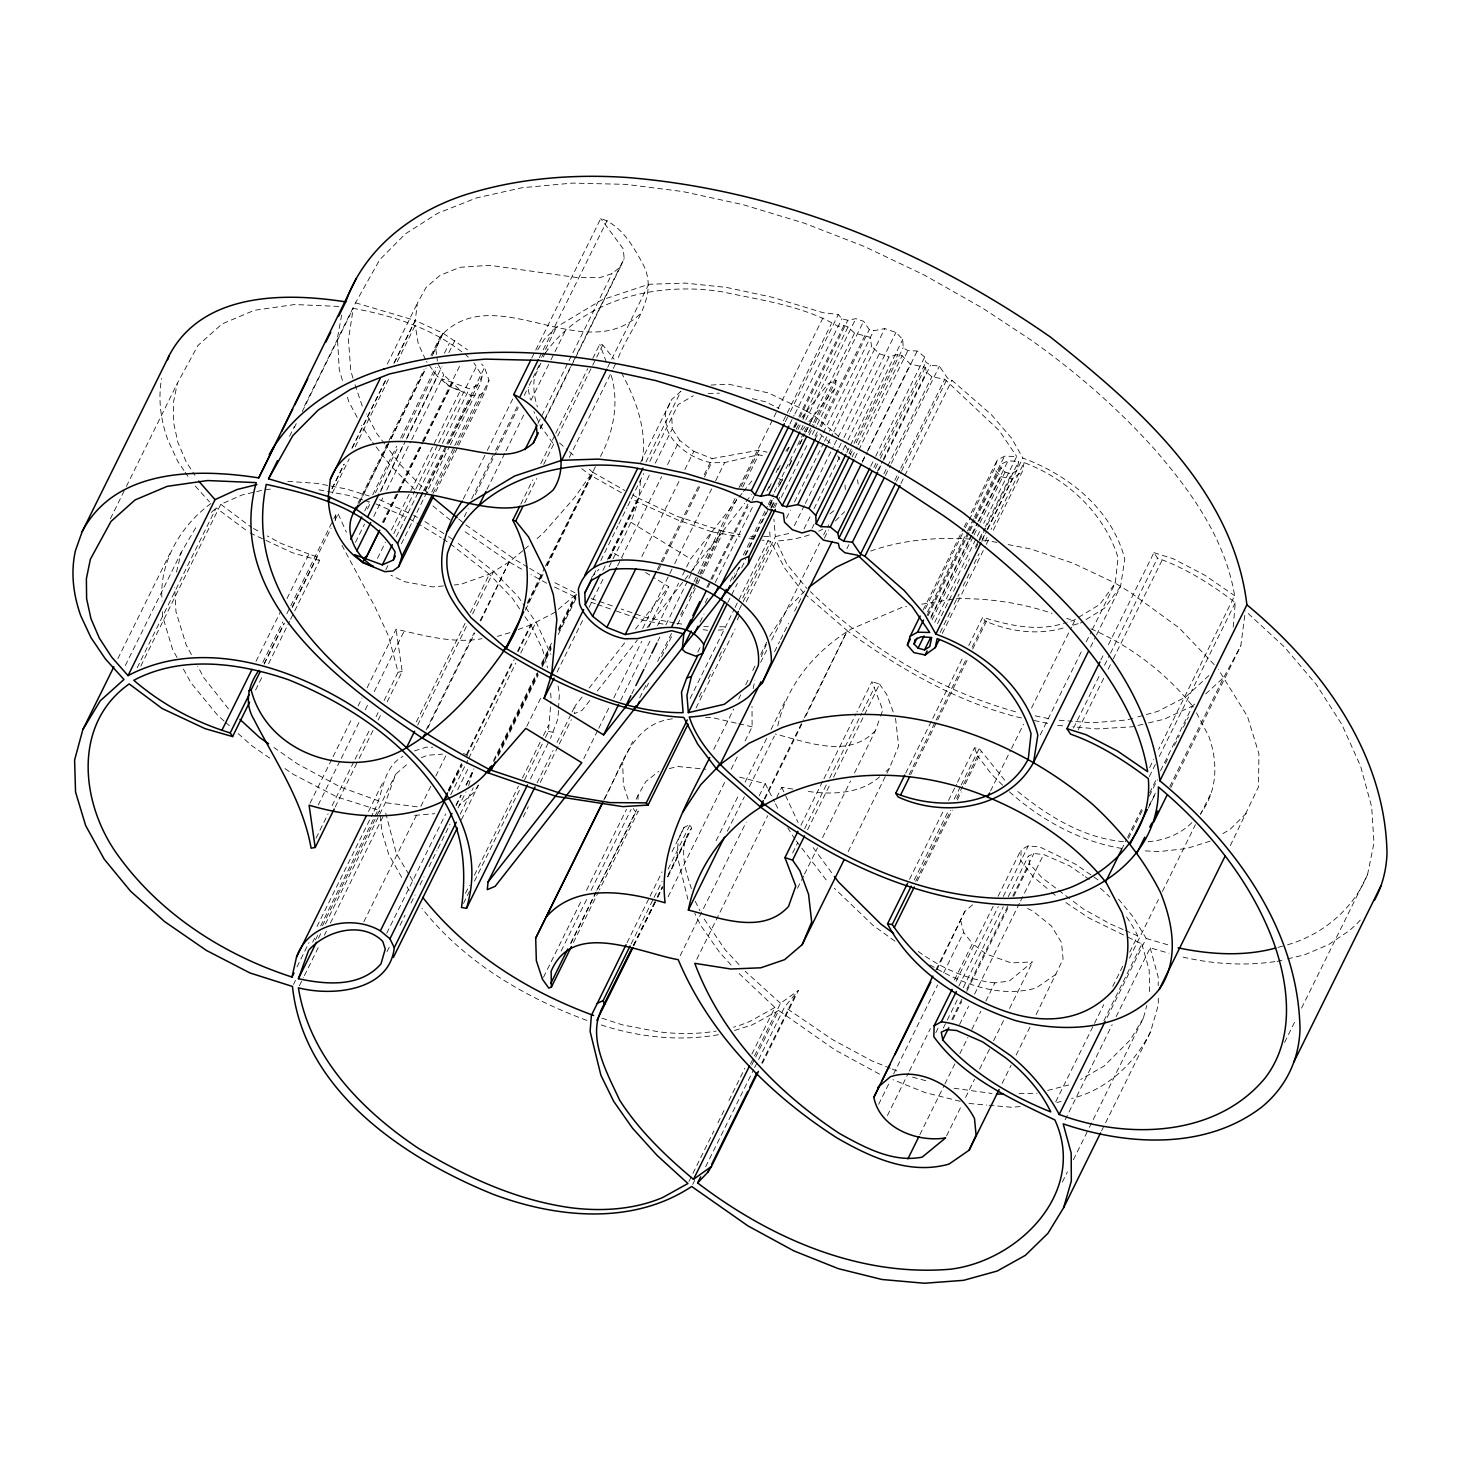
<?xml version="1.0" encoding="UTF-8"?>
<svg xmlns="http://www.w3.org/2000/svg" width="1460" height="1460" viewBox="0 0 1460 1460"><rect width="100%" height="100%" fill="white"/><g stroke="black" fill="none" stroke-linecap="round" stroke-linejoin="round"><path stroke-width="0.75" stroke-dasharray="5 3.75" d="M535.765 350.017L600.754 218.507C621.741 225.223 633.768 247.196 643.678 265.537C660.029 299.3 627.636 330.307 617.306 360.365M1098.029 879.905L1075.965 864.43L1039.848 847.001L1028.314 845.851L1021.106 849.738L1020.814 860.688L1033.151 876.675L1049.758 890.655M638.002 799.313L638.111 795.262L645.904 781.465L658.843 771.318M672.056 851.691L684.046 827.4L690.106 824.608L691.565 828.24C677.659 846.289 685.014 869.138 691.401 888.647M558.45 710.436L557.976 718.813L550.493 738.395M558.559 708.337L559.381 693.646L557.848 684.831M432.014 355.966L443 333.72C497.623 280.338 584.62 367.391 640.301 313.827M1233.207 627.07L1235.306 602.597C1211.435 584.493 1185.885 568.141 1157.506 558.103L1153.929 552.646L1106.935 647.729M613.072 558.779C625.318 534.196 640.101 509.011 640.32 480.705M642.181 460.94C647.565 429.495 635.41 398.343 620.591 371.15M335.198 520.727L335.8 514.65L338.136 513.92L346.421 532.17M582.084 697.04L575.058 705.983L574.273 713.648L582.12 710.327L590.424 699.76M817.326 424.404L835.321 387.995L836.106 380.33L828.258 383.651L801.887 417.323M545.474 737.501L548.486 731.423L550.931 701.512M1092.244 629.661L1115.239 583.142L1118.068 557.611C1104.271 513.208 1067.059 478.752 1024.117 462.601L991.121 529.36M394.31 362.993L415.297 320.507L417.341 303.315L426.028 287.51L440.099 275.32L459.863 267.326L489.666 265.3L575.915 277.418L599.604 277.728L612.032 273.64L620.39 266.906L624.186 258.457L623.219 248.839L600.754 218.507M1170.81 787.579L1240.799 645.959L1244.796 615.317M461.871 351.86C430.517 327.624 391.755 315.488 353.229 308.352L348.447 339.614L350.783 370.876L353.922 381.315M1096.551 634.936L1120.55 586.391L1124.821 559.107C1112.173 509.868 1068.994 475.048 1022.858 458.093L1011.597 438.183L991.377 414.658L951.938 380.293L947.522 378.122L939.4 366.186L930.604 365.128L925.877 362.226L924.709 357.043L917.245 350.966L907.883 350.637L903.156 347.754L902.755 339.359L895.929 332.46L884.76 328.591L873.682 330.726L869.284 329.65L863.608 321.291L855.815 318.682L847.804 320.269L841.927 318.827L838.368 314.484L823.13 312.714L772.449 297.293L726.478 287.419L685.233 283.094L648.714 284.298L601.63 299.993L556.607 326.985L544.197 339.432L537.59 350.053M341.658 315.013L337.442 338.099L339.267 369.727L343.027 382.429M753.196 688.718L754.875 680.086M1301.553 1008.093L1367.545 874.558L1373.988 842.949L1371.67 806.869L1360.629 766.299L1341.868 724.47L1316.391 684.649L1284.234 646.798L1245.38 610.955M338.793 306.436L294.646 304.538L254.259 310.323L222.029 323.956L197.976 345.454L177.372 383.232L173.375 402.741L173.594 422.688L177.938 442.599L186.278 462.053L194.946 475.358M993.274 530.272L1022.274 471.598L1024.117 462.601M975.043 518.373L1002.034 463.751L1008.057 460.794L1018.66 461.488L1016.726 470.613L1011.524 473.916L985.518 526.512M450.373 444.698L480.377 383.998L482.165 376.005L473.934 362.901M373.997 811.139C383.779 792.871 382.301 767.577 402.978 756.335M976.065 518.61L1001.067 468.039L1002.034 463.751M176.496 572.064L181.314 552.263L196.844 525.892M210.952 503.499C180.584 525.673 158.757 562.702 162.096 601.027M1089.361 1127.394L1143.362 1018.149L1146.812 1005.466M468.623 785.663L472.255 773.034L470.978 769.201M1105.585 1122.813L1150.571 1031.764L1158.309 1005.028L1158.273 996.432M777.797 725.821C786.703 684.831 815.811 650.448 851.253 629.059L902.28 607.25L906.605 606.575M443 333.72L439.989 337.278L435.956 350.071L437.398 361.076M965.37 527.754L994.37 469.08L997.18 460.228L1004.498 456.177L1016.707 456.487L983.711 523.246M458.659 445.245L485.651 390.605L489.009 380.202L484.556 367.445L481.654 364.033M854.52 772.924L875.507 730.438L879.869 718.229M880.599 716.185L882.771 710.089L871.948 681.619L856.947 711.951M325.434 924.089L385.422 802.708L395.642 774.274L409.055 762.576M771.482 508.08L773.709 502.003L770.716 508.08M936.864 969.86L964.878 911.332L972.743 904.671M761.226 656.745L766.336 644.389M848.169 851.6L889.177 768.654L898.667 746.005L895.546 718.338M540.857 363.084L534.47 377.246A112.146 74.15 26.3 0 0 537.408 406.865M545.419 352.955C584.128 298.351 658.496 281.543 722.08 291.799C761.262 300.249 803.365 305.724 838.022 326.328L843.917 325.489L848.041 326.93L854.538 333.081L870.361 337.37L871.492 346.202L829.499 431.174M1036.126 1014.627L1063.081 959.11L1061.493 942.485L1051.401 925.914L1032.804 911.04L1025.029 907.226M1230.305 845.614L1258.502 786.849L1258.922 753.761L1247.497 716.513L1218.352 669.428M645.922 462.108L680.908 391.298L671.636 399.565L665.304 413.052L666.527 427.762A45.734 30.24 26.3 0 0 711.531 462.765L724.671 462.565L758.689 454.699L764.383 456.213M684.046 827.4L678.352 839.445L677.093 855.432L687.879 899.25M546.715 565.312L595.607 466.306M600.443 456.396C613.784 431.923 619.35 401.609 611.01 374.709M604.677 798.547C621.668 767.723 631.012 723.302 672.914 718.758M110.376 518.774L125.377 488.443M126.363 486.417L177.372 383.232M117.84 658.77L169.834 553.577M125.323 665.559L181.314 552.263M137.185 667.749L216.189 507.934L247.452 531.239M140.799 666.125L220.788 504.284L241.995 495.013L263.293 490.012M289.536 436.321L294.537 426.21M304.538 405.971L355.528 302.804L379.782 259.661L405.369 233.892L437.58 213.324L476.435 197.939L521.913 187.756L572.32 183.102L625.957 184.361L682.824 191.552L742.903 204.637L804.186 223.143L864.63 246.612L924.253 275.027L983.054 308.388L1031.362 340.271A557.629 368.76 26.3 0 1 1154.422 449.096C1191.178 491.327 1225.378 539.214 1234.631 595.68L1158.638 749.436M294.245 427.725L296.234 423.674M302.238 411.537L353.229 308.352M387.338 364.014L417.341 303.315M331.858 488.698L343.866 464.408M351.86 448.238L385.86 379.436M393.853 363.266L415.297 320.507L443.037 333.209L467.529 349.761M332.314 488.425L344.304 464.152M352.316 447.964L386.316 379.18M332.223 493.243L349.232 458.86M355.218 446.724L389.218 377.921M397.211 361.751L415.224 325.325L414.859 320.78M256.011 661.289L280.995 610.7M286.999 598.563L308.991 554.052L317.203 556.935L319.576 560.549L294.591 611.138M262.818 662.347L282.82 621.887M286.817 613.784L289.81 607.725M290.814 605.699L332.807 520.727M333.811 518.702L335.8 514.65M264.151 663.625L284.134 623.164M292.146 606.977L331.146 528.082M335.143 519.979L338.136 513.92M264.205 664.154L284.207 623.694M292.219 607.506L317.203 556.935M255.591 690.033L262.599 675.87M268.585 663.734L289.591 621.248M290.595 619.222L293.588 613.163M357.992 503.189L423.984 369.654M430.992 355.492L439.989 337.278M360.054 501.108L425.043 369.617M433.036 353.429L443.037 333.209M359.014 503.663L390.002 440.938M391.006 438.912L426.01 368.102M364.708 510.964L368.705 502.861M372.702 494.776L396.7 446.212M400.697 438.128L435.701 367.318M367.445 508.992L370.457 502.915M375.457 492.805L398.452 446.267M402.449 438.183L437.434 367.373M444.442 353.21L449.443 343.082M380.877 490.177L402.887 445.665M406.884 437.562L441.869 366.77M448.877 352.608L454.881 340.454M355.492 542.317L364.489 524.104M380.494 491.746L405.478 441.157M406.482 439.132L437.471 376.424L426.429 361.496M373.742 516.53L382.702 498.097M386.699 490.012L410.698 441.449M411.738 439.642L443.73 374.91L437.69 363.266M382.447 522.297L421.557 443.183M422.433 441.376L460.429 364.489M383.433 522.479L422.433 443.566M423.418 441.559L452.418 382.885L443.73 374.91M383.724 522.114L422.707 443.201M423.71 441.194L452.709 382.52L469.353 388.853L480.377 383.998M377.428 558.413L385.422 542.226M391.426 530.089L460.411 390.495L452.418 382.885M393.762 533.667L414.768 491.18M415.772 489.155L437.763 444.643M438.766 442.617L476.763 365.748M396.353 536.55L418.363 492.038M419.349 490.012L441.358 445.501M442.344 443.475L469.353 388.853M423.564 490.852L484.556 367.445M385.841 569.692L387.849 565.64M424.842 490.779L446.833 446.267M447.837 444.26L471.836 395.696L479.792 394.93L485.651 390.605M425.17 491.327L445.172 450.866M449.169 442.763L482.165 376.005M401.372 543.813L449.37 446.705M431.813 492.038L453.804 447.545M454.808 445.519L479.792 394.93M433.018 493.498L456.013 446.961M457.016 444.935L489.009 380.202M435.664 491.764L457.655 447.253M310.067 803.183L332.077 758.671M333.081 756.645L352.079 718.211M358.065 706.074L362.062 697.971M367.062 687.861L396.062 629.187C424.185 635.502 453.111 643.86 482.092 638.677M531.769 358.101L534.761 352.043M463.295 499.01L486.289 452.472M487.293 450.446L513.281 397.85M318.243 804.934L340.235 760.441M341.238 758.415L359.233 721.988M365.237 709.852L368.23 703.793M374.234 691.639L404.238 630.957M539.214 357.882L542.207 351.805M543.211 349.779L607.214 220.314M471.617 498.955L494.611 452.418M495.597 450.392L518.61 403.854M541.605 357.335L556.607 326.985M464.262 516.822L468.258 508.719M475.248 494.557L496.254 452.071M497.258 450.045L518.245 407.559M524.25 395.423L528.246 387.338M529.25 385.312L539.251 365.091M543.248 356.988L547.245 348.904M487.001 489.319L504.996 452.892M505.981 450.885L523.994 414.457M530.984 400.296L549.982 361.861M550.986 359.835L553.979 353.758M554.983 351.75L565.987 329.486M316.108 838.095L328.099 813.804M332.095 805.719L354.105 761.207M355.108 759.182L370.092 728.85M376.096 716.696L378.103 712.663M384.089 700.526L398.087 672.202L388.524 636.012L374.727 606.338L341.987 545.401M335.179 806.997L358.174 760.459M359.178 758.433L373.176 730.11M378.176 719.999L381.188 713.94M387.174 701.786L402.175 671.454L396.062 629.187M538.046 423.345L568.031 362.646M569.035 360.62L612.032 273.64M540.2 428.401L544.197 420.298M545.201 418.272L572.192 363.649M573.196 361.624L576.189 355.565M577.193 353.539L624.186 258.457M540.401 428.747L620.39 266.906M368.504 811.468L383.505 781.118M520.8 504.102L532.79 479.829M540.802 463.641L554.8 435.317M555.786 433.291L587.796 368.559M592.778 358.43L599.786 344.268L602.724 344.998L614.112 359.16M416.355 721.879L465.357 622.763M470.357 612.634L489.355 574.2L509.157 561.954L523.483 550.201M524.724 502.787L536.733 478.515M543.722 464.353L553.723 444.114M557.72 436.029L591.72 367.245M592.723 365.219L595.716 359.16M596.72 357.134L602.724 344.998M297 966.922L309.009 942.649M317.002 926.461L372.993 813.165M417.633 725.164L467.62 624.004M472.62 613.894L493.626 571.408L455.63 541.404M312.659 942.193L314.648 938.141M320.652 926.005L395.642 774.274M293.478 984.423L295.486 980.372M315.47 939.911L318.481 933.834M322.477 925.75L379.472 810.428L336.986 796.959L293.369 774.384L282.455 766.865M318.426 938.251L321.419 932.173M299.391 985.774L303.406 977.689M304.392 975.663L318.389 947.339M324.394 935.203L326.401 931.152M330.398 923.067L383.396 815.83M426.156 729.872L474.153 632.764M480.158 620.628L509.157 561.954L462.346 529.87M427.743 728.212L474.737 633.129M480.742 620.974L509.157 561.954M607.725 367.245L610.718 361.168M611.722 359.142L648.714 284.298M569.309 457.473L612.306 370.475M613.309 368.449L616.303 362.39M363.868 921.698L416.866 814.479M420.863 806.376L430.864 786.155M435.865 776.027L445.848 755.805M527.425 602.633L544.416 568.232M545.419 566.224L592.705 472.255L624.843 490.469M527.717 603.746L542.718 573.397M525.308 610.189L543.303 573.762M547.299 565.677L593.308 472.62M448.439 789.842L461.451 763.525M448.548 790.864L461.543 764.565M466.543 754.455L512.533 661.38M517.534 651.269L530.527 624.971L554.289 612.707L576.791 593.709L553.103 581.828M449.151 791.229L462.382 764.967M467.145 754.82L514.139 659.737M518.136 651.635L531.148 625.336L524.468 616.047M450.757 794.714L467.766 760.313M468.769 758.306L515.763 663.205M520.764 653.095L535.747 622.745M386.736 933.287L445.72 813.932M457.728 789.659L468.715 767.394M455.94 805.263L460.94 795.152M465.941 785.042L473.934 768.854M456.25 805.391L461.25 795.28M466.251 785.17L472.255 773.034M387.028 951.646L390.021 945.587M400.022 925.348L405.022 915.237M411.008 903.101L415.023 894.998M420.024 884.888L424.02 876.803M429.021 866.674L437.014 850.486M438.018 848.479L450.009 824.188M458.002 808L466.014 791.831M460.265 814.133L473.259 787.816M461.36 819.845L478.369 785.462M640.648 462.291L671.636 399.565M493.498 760.514L536.495 673.516M541.496 663.406L551.497 643.167M558.505 629.005L574.492 596.647L575.952 596.994L557.957 633.403M493.808 761.627L537.791 672.622M541.806 664.519L550.803 646.305M558.797 630.136L576.791 593.709M497.97 754.802L537.955 673.863M541.952 665.778L550.949 647.565M498.261 755.915L538.247 674.995M542.262 666.892L551.26 648.696M558.249 634.534L576.244 598.107M593.8 574.692L595.808 570.641M600.808 560.53L617.799 526.129M618.803 524.122L626.796 507.934M627.8 505.908L643.787 473.533M649.791 461.397L678.207 404.548L693.263 395.824M608.273 558.286L649.262 475.339M655.266 463.203L672.257 428.802L671.801 416.885M602.943 570.349L607.652 560.987M608.656 558.979L638.64 498.28L632.727 494.922M609.495 558.559L637.491 501.911L631.121 498.261M526.786 726.332L541.769 695.982M609.769 558.413L612.762 552.355L622.416 558.267M557.081 672.074L584.073 617.452M589.073 607.342L604.075 576.992M609.076 566.881L612.068 560.804M617.616 565.732L620.61 559.654M621.613 557.629L661.617 476.708M667.603 464.572L679.612 440.299L672.257 428.802M465.43 893.356L469.445 885.253M474.445 875.142L518.428 786.119M522.424 778.034L542.427 737.574M543.43 735.548L548.431 725.438M463.495 903.393L469.481 891.257M474.482 881.128L520.49 788.072M524.487 779.987L544.489 739.527M530.491 778.855L549.489 740.421M641.852 556.552L679.849 479.683M684.849 469.572L693.847 451.359L679.612 440.299M537.061 782.87L553.066 750.495M557.063 742.392L571.061 714.086M572.064 712.06L575.058 705.983M523.282 816.815L528.283 806.705M540.291 782.432L558.286 746.005M559.289 743.998L571.28 719.707M657.219 569.838L660.212 563.761M661.216 561.735L699.212 484.866M704.213 474.737L712.206 458.568L758.963 450.191L767.102 452.198M658.533 569.984L661.544 563.907M662.53 561.881L700.526 485.012M704.523 476.927L711.531 462.765M642.692 628.457L673.68 565.732M674.684 563.706L711.677 488.863M715.674 480.76L724.671 462.565M583.763 758.671L597.76 730.347M598.764 728.321L609.751 706.074M613.748 697.989L641.761 641.341M648.751 627.18L668.753 586.719L657.164 579.602M620.591 700.526L651.598 637.801M657.602 625.665L678.59 583.179M682.587 575.094L685.598 569.017M686.583 566.991L690.598 558.906L742.063 493.37M631.87 693.683L634.863 687.605M644.864 667.384L650.868 655.23M657.858 641.086L659.865 637.034M665.87 624.898L687.861 580.386M688.864 578.361L691.858 572.284M692.861 570.276L711.86 531.823L740.256 536.879M739.107 487.512L777.103 410.643M778.107 408.618L823.093 317.587M693.974 581.682L696.967 575.623M697.971 573.597L735.968 496.71M740.968 486.6L758.963 450.191M695.708 582.157L698.701 576.08M699.705 574.054L736.698 499.211M742.702 487.074L758.689 454.699M639.663 697.843L646.67 683.682M657.657 661.435L671.655 633.111M680.652 614.897L683.663 608.838M689.667 596.684L694.65 586.573M695.654 584.548L699.65 576.463M700.654 574.437L720.656 533.977M646.561 687.186L648.55 683.134M661.544 656.836L672.549 634.589M677.549 624.479L696.548 586.026M697.552 584.018L701.548 575.915M702.552 573.889L723.539 531.404L740.202 534.67M783.363 420.845L786.356 414.768M787.36 412.742L831.361 323.737M785.37 421.703L789.367 413.618M790.371 411.592L838.368 314.484M706.804 587.394L709.797 581.336M710.801 579.31L749.801 500.397M707.954 587.413L710.965 581.354M711.951 579.328L747.958 506.492M603.801 800.098L632.801 741.424M752.046 500.324L754.035 496.272M789.933 424.039L794.039 415.352M794.933 413.928L841.927 318.827M705.253 602.706L708.246 596.647M715.254 582.485L753.25 505.598M793.93 426.63L797.927 418.546M798.93 416.52L843.917 325.489M794.806 427.488L798.803 419.403M799.806 417.377L847.804 320.269M700.034 622.106L704.03 614.021M796.247 429.258L799.259 423.181M767.048 490.797L770.04 484.72M776.045 472.584L779.038 466.507M803.036 417.962L848.041 326.93M768.964 488.133L771.975 482.055M777.979 469.919L780.972 463.86M786.976 451.724L789.97 445.647L785.9 450.921M797.963 429.459L801.96 421.374M802.964 419.349L806.96 411.264L768.471 392.941L728.157 384.126L710.801 385.057M800.828 429.952L804.825 421.867M805.829 419.841L855.815 318.682M730.328 581.281L734.343 573.178M743.341 554.983L767.339 506.419M768.325 504.393L773.326 494.283M774.329 492.257L803.328 433.584M804.332 431.576L806.322 427.524M769.548 505.05L772.541 498.973M778.545 486.837L782.542 478.752M789.55 464.59L792.543 458.513M799.551 444.351L804.551 434.24M805.537 432.215L854.538 333.081M733.029 579.456L739.015 567.32M745.02 555.165L766.025 512.679M770.022 504.594L773.015 498.535M780.023 484.373L783.016 478.296M789.02 466.16L792.014 460.082M800.007 443.895L805.008 433.784M806.011 431.759L810.008 423.674M811.012 421.648L814.005 415.571L835.321 387.995M697.789 652.145L700.782 646.087M734.781 577.302L739.782 567.173M745.786 555.037L760.769 524.706M761.773 522.68L768.781 508.518M769.785 506.492L773.782 498.389M741.735 567.52L745.731 559.436M771.738 506.839L774.731 500.762M808.603 432.562L812.618 424.477M813.603 422.451L863.608 321.291M773.106 507.788L776.118 501.711M809.114 434.952L814.114 424.842M815.1 422.816L836.106 380.33M727.755 602.578L737.373 583.471M774.749 507.496L779.75 497.386M543.485 977.306L581.481 900.418M586.482 890.308L626.486 809.387M781.337 497.239L808.329 442.617M812.326 434.514L816.322 426.429M815.082 436.376L819.078 428.273M820.082 426.247L865.068 335.216M561.133 951.044L587.121 898.447M591.117 890.345L631.121 809.424M636.122 799.313L638.111 795.262M815.282 438.912L817.29 434.861M821.286 426.758L869.284 329.65M690.087 698.5L734.088 609.495M735.092 607.47L770.077 536.659L769.438 528.465M570.769 942.941L595.771 892.352M596.775 890.326L636.761 809.406M570.787 943.634L635.793 812.125L638.403 811.03L599.403 889.925M819.37 440.555L873.682 330.726M742.739 598.034L770.734 541.386L762.01 540.109M573.415 942.521L598.399 891.951M739.344 609.459L775.333 536.623L773.946 519.231M786.502 518.172L790.499 510.069M794.495 501.984L823.495 443.311M824.498 441.285L828.495 433.2M699.285 696.785L702.278 690.708M708.283 678.572L712.279 670.487M719.287 656.325L723.284 648.222M737.282 619.898L740.275 613.839M746.279 601.702L776.282 541.003L786.885 564.199L807.033 588.617M696.073 707.936L735.055 629.041M827.765 443.913L832.766 433.784M833.769 431.777L884.76 328.591M794.331 525.673L804.332 505.452M805.336 503.426L833.332 446.778M834.335 444.752L879.322 353.721L871.492 346.202M838.934 447.782L842.949 439.697M843.935 437.671L895.929 332.46M804.004 528.921L810.008 516.767M814.005 508.682L842 452.034M843.004 450.009L847.001 441.924M848.005 439.898L888.994 356.952L898.028 354.36L902.134 355.784L910.401 364.124L925.348 367.336L926.425 372.063L931.881 376.771L944.766 379.253L999.151 430.517L1016.707 456.487M846.764 452.655L902.755 339.359M812.034 528.337L814.041 524.286M849.027 453.476L853.023 445.391M854.027 443.365L898.028 354.36M850.176 454.973L852.165 450.921M856.162 442.836L903.156 347.754M852.129 456.943L857.13 446.833M858.133 444.807L902.134 355.784M854.885 457.874L907.883 350.637M713.739 749.455L733.741 708.994M738.742 698.865L740.731 694.832M745.731 684.703L748.743 678.644M752.739 670.542L755.733 664.483M760.733 654.372L766.737 642.217M760.642 662.402L766.646 650.248M771.646 640.137L819.626 543.029M823.641 534.944L828.641 524.815M824.425 538.12L828.422 530.017M862.422 461.232L866.419 453.148M867.423 451.122L910.401 364.124M862.258 462.236L867.258 452.125M868.262 450.1L917.245 350.966M627.052 942.722L649.061 898.21M650.065 896.184L662.055 871.912M774.567 651.671L779.567 641.542M780.553 639.535L788.564 623.347M794.55 611.211L797.561 605.133M798.565 603.108L801.558 597.049M631.103 943.981L653.095 899.47M654.098 897.444L662.11 881.256M668.096 869.12L690.106 824.608M633.239 945.587L656.233 899.05M657.237 897.042L662.238 886.913M668.242 874.777L688.226 834.317M633.585 945.569L656.58 899.031M657.584 897.024L662.584 886.895M667.585 876.785L691.565 828.24M633.859 945.587L656.872 899.05M657.858 897.024L662.858 886.913M667.859 876.803L683.864 844.428M870.726 466.287L874.722 458.203M875.726 456.177L924.709 357.043M873.883 467.437L875.89 463.386M879.887 455.301L925.877 362.226M875.361 468.477L879.358 460.393M880.362 458.367L925.348 367.336M877.423 471.197L882.424 461.068M883.428 459.042L926.425 372.063M878.61 470.339L882.606 462.236M883.61 460.228L930.604 365.128M668.114 896.75L725.109 781.447M731.113 769.311L738.121 755.148M745.111 740.986L752.119 726.824L752.01 706.494M846.891 548.723L848.899 544.689M883.884 473.88L931.881 376.771M885.399 475.431L890.399 465.32M891.403 463.295L939.4 366.186M716.093 840.759L739.089 794.24M745.093 782.104L767.084 737.592M771.081 729.489L785.078 701.165M894.779 480.395L899.78 470.284M900.765 468.258L944.766 379.253M896.513 481.289L900.528 473.204M901.514 471.178L947.522 378.122M727.372 831.16L744.363 796.758M749.363 786.648L774.366 736.059M900.93 483.461L951.938 380.293M680.214 955.625L746.206 822.089M759.2 795.791L765.204 783.655L738.833 776.939M764.31 798.62L803.31 719.707M804.314 717.699L847.311 630.702L805.245 594.439M764.784 799.167L801.777 724.306M805.774 716.221L847.311 630.702M696.767 959.275L767.759 815.647M776.756 797.434L781.757 787.323L794.514 789.331M800.956 825.247L822.947 780.753M823.951 778.727L855.943 713.976M792.652 852.968L797.653 842.84M804.661 828.678L828.659 780.133M829.645 778.107L861.655 713.374M862.641 711.348L874.649 687.076M807.581 829.791L829.59 785.279M833.587 777.195L879.577 684.12L871.948 681.619M923.194 609.933L963.18 529.013M964.184 526.987L967.177 520.928M971.192 512.825L997.18 460.228M925.385 608.674L964.385 529.779M927.52 611.959L966.502 533.064M967.505 531.038L973.51 518.902M974.514 516.877L1004.498 456.177M927.045 615.481L968.035 532.535M969.038 530.509L974.039 520.399M928.067 615.718L969.075 532.772M970.06 530.746L975.061 520.636M931.06 616.576L971.064 535.656M972.068 533.63L977.068 523.519M978.054 521.494L1008.057 460.794M930.896 618.219L971.904 535.273M972.908 533.247L977.89 523.136M978.894 521.111L1000.903 476.617L994.37 469.08M797.525 888.246L803.529 876.11M804.515 874.084L817.527 847.786M822.527 837.657L850.523 781.009M932.064 619.807L973.072 536.86M974.076 534.834L979.076 524.724M980.061 522.698L1005.064 472.109L1001.067 468.039M934.71 622.38L979.715 531.349M937.521 623.621L952.522 593.271M953.526 591.245L959.53 579.109M964.531 568.998L969.531 558.888M975.517 546.733L978.528 540.674M979.514 538.649L984.514 528.538M975.663 548.467L978.656 542.408M979.66 540.383L1018.66 461.488M982.124 539.652L986.12 531.568M987.124 529.542L1012.127 478.971L1022.274 471.598M981.741 541.404L986.851 530.929M987.745 529.268L1022.858 458.093M940.13 632.527L950.131 612.306M954.128 604.221L959.129 594.092M963.125 586.008L969.13 573.871M974.13 563.742L979.131 553.632M985.117 541.496L987.124 537.444M942.284 633.439L985.281 546.46M986.285 544.434L989.278 538.357M688.919 1181.487L691.93 1175.409M692.934 1173.384L713.922 1130.898M717.918 1122.813L724.927 1108.651M728.923 1100.566L744.928 1068.191M751.918 1054.029L774.913 1007.491L736.935 971.466M750.495 1064.011L753.488 1057.934M754.491 1055.909L780.498 1003.312L798.438 990.446L762.448 1063.282M692.697 1184.461L694.705 1180.41M751.699 1065.106L754.692 1059.029M755.696 1057.003L778.691 1010.484L835.029 1049.941L880.745 1074.816M705.636 1166.759L753.634 1069.651M754.619 1067.625L757.63 1061.566M758.634 1059.54L784.622 1006.944L798.438 990.446M761.718 1063.062L794.714 996.304M905.747 773.07L931.736 720.473M932.739 718.448L963.728 655.741M968.728 645.63L982.726 617.306C1009.061 625.355 1038.097 632.18 1064.997 622.873M909.124 774.694L935.13 722.08M936.116 720.072L967.122 657.347M972.123 647.236L985.117 620.938L982.726 617.306M910.73 774.512L936.718 721.915M937.722 719.889L967.724 659.19M972.725 649.08L987.708 618.73M909.525 879.34L943.525 810.555M948.525 800.427L956.519 784.239M957.523 782.231L974.514 747.83L979.204 748.542L1005.064 780.589M914.216 880.033L948.215 811.249M954.201 799.113L960.205 786.976M961.209 784.951L979.204 748.542M915.675 881.365L950.661 810.555M956.665 798.419L962.669 786.265M963.655 784.257L977.653 755.933L974.514 747.83M917.3 880.928L952.303 810.117M957.304 800.007L961.3 791.904M965.297 783.819L981.303 751.444M990.537 790.973L1010.521 750.513M1011.524 748.487L1023.533 724.215M1031.526 708.027L1071.512 627.106M1072.516 625.081L1074.524 621.029L1066.658 618.328M1040.25 734.873L1082.243 649.901M1086.258 641.798L1091.259 631.687M1090.547 647.09L1095.547 636.962M935.878 969.987L964.878 911.332M878.646 1104.326L889.651 1082.079M893.648 1073.976L937.63 984.971M943.634 972.834L963.636 932.356L960.862 921.315M1100.931 659.865L1102.92 655.832M1073.52 728.047L1100.511 673.425M1104.508 665.322L1109.509 655.212M1110.513 653.186L1157.506 558.103M887.406 1115.549L908.394 1073.063M909.398 1071.056L930.403 1028.57M954.402 980.007L972.397 943.598L963.636 932.356M1078.228 729.836L1104.216 677.239M1108.213 669.154L1112.21 661.052M1113.214 659.026L1162.215 559.91M956.117 981.248L993.11 906.386M998.111 896.276L1021.106 849.738M935.823 1032.658L938.816 1026.581M958.818 986.12L998.311 906.55M1003.312 896.44L1028.314 845.851M943.269 1028.168L946.281 1022.091M947.284 1020.066L958.271 997.819M963.272 987.708L1003.275 906.769M1008.276 896.659L1028.26 856.199L1033.826 853.571L1043.59 854.483L1069.596 865.853L1083.503 875.471M951.829 1019.463L961.83 999.242M966.83 989.132L1007.82 906.186M1012.82 896.057L1033.826 853.571M952.759 1019.664L961.757 1001.469M966.757 991.34L1008.75 906.386M1013.751 896.258L1029.756 863.9L1028.26 856.199M959.603 1024.427L968.601 1006.214M974.586 994.078L1019.591 903.046M1020.595 901.021L1043.59 854.483M919.891 1134.602L943.872 1086.039M944.875 1084.014L954.877 1063.793M959.877 1053.682L967.87 1037.494M971.867 1029.391L980.883 1011.196M985.883 1001.067L994.88 982.872L1009.152 981.12L1032.585 961.884L1011.269 962.906L986.303 954.092L972.397 943.598M946.591 1135.88L961.592 1105.53M965.589 1097.427L974.586 1079.232M979.587 1069.103L989.588 1048.882M993.585 1040.797L1003.586 1020.558M1009.59 1008.422L1032.585 961.884M1149.64 767.65L1153.637 759.547M1149.312 776.574L1155.316 764.438M1159.313 756.353L1235.306 602.597M1002.144 1083.411L1011.141 1065.216M1016.142 1055.087L1031.125 1024.756M1121.572 849.611L1126.572 839.5M1127.576 837.474L1142.578 807.125M1149.567 792.962L1156.575 778.8M1160.572 770.716L1192.564 705.965L1195.85 702.972M1128.379 838.46L1142.395 810.136M1149.385 795.974L1157.378 779.804M1165.39 763.616L1168.383 757.539M1174.388 745.403L1179.388 735.292M1183.385 727.189L1188.385 717.079M1149.294 805.409L1155.28 793.273M1148.272 808.146L1155.261 793.985M1169.752 786.648L1223.754 677.385L1240.799 645.959M1055.744 1101.771L1103.742 1004.663M1112.739 986.449L1122.74 966.228M1129.748 952.066L1137.741 935.878A137.952 91.232 26.3 0 0 1126.262 916.497M1129.438 958.18L1158.437 899.524M1162.434 891.421L1195.43 824.663M1200.43 814.552L1211.435 792.287M1103.87 1020.832L1141.866 943.963L1125.587 935.97M1107.191 1017.365L1146.191 938.47L1133.142 916.917L1118.433 899.031M1065.179 1119.802L1112.173 1024.719M1116.17 1016.634L1150.17 947.85L1168.986 953.234M1062.369 1182.034L1067.37 1171.905M1073.374 1159.769L1088.375 1129.419M1101.57 1130.898L1104.581 1124.839M1284.563 1042.476L1295.567 1020.23M1367.545 874.558C1353.31 909.178 1322.413 935.002 1286.643 945.04M478.314 784.969L474.226 792.105L459.097 805.537M1143.362 1018.149L1130.222 1039.94L1103.961 1066.128L1080.692 1079.451M1150.571 1031.764C1134.84 1063.501 1106.497 1089.963 1071.622 1098.504M769.73 636.159L787.688 608.747L806.723 588.964M621.431 492.768L590.406 475.175L574.93 497.13L543.248 533.265L535.017 540.328M1214.227 664.647L1179.132 627.909L1130.295 592.377L1115.239 583.142L1099.818 604.44L1073.939 620.153L1066.968 622.27M1120.55 586.391L1104.545 608.163L1080.418 623.037M607.342 559.253L612.762 552.355M589.11 688.098L627.052 639.808M635.465 629.077L668.753 586.719M743.468 491.6L751.864 480.906M793.765 427.543L796.503 424.057M597.341 690.963L637.418 639.936M647.108 627.617L744.728 503.335M746.096 501.601L751.572 494.63M802.27 430.061L805.008 426.594M808.986 421.612L814.005 415.571L840.705 438.128M591.519 577.448L598.874 569.309M835.467 520.892L844.61 511.712M1191.853 822.655C1180.209 834.5 1163.365 840.777 1146.958 841.799M1246.293 813.256L1230.086 829.371L1221.053 834.7M211.353 512.423L216.189 507.934M1208.935 675.524L1185.556 697.077L1157.744 711.403L1134.949 717.699M1205.686 693.938L1223.754 677.385M525.125 548.796L528.429 545.967M879.577 776.848C859.849 794.55 830.065 794.879 805.117 790.991M885.964 771.373L889.177 768.654M875.507 730.438C849.264 759.218 806.978 742.045 775.37 734.033M829.9 513.865L836.635 508.646M1056.128 974.167L1036.034 988.073C998.75 998.366 961.793 983.73 930.002 964.932M774.913 1007.491L750.148 1021.27A190.84 126.199 26.3 0 1 733.577 1027.183M778.691 1010.484L752.101 1024.938L731.131 1031.526M1193.386 706.968L1192.564 705.965L1164.241 719.178L1145.078 723.758M421.301 757.703L427.415 755.276L442.544 754.108M509.996 632.654L497.404 636.377M518.209 629.57L530.527 624.971M519.614 608.911L512.351 598.217L489.355 574.2L460.703 584.365L454.206 584.967M414.403 750.933L426.284 747.173L432.762 747.21M1210.212 841.124L1186.651 848.515L1159.422 851.563L1141.665 850.742M1063.044 628.055C1037.585 635.41 1009.188 631.578 985.117 620.938M1073.355 625.081L1079.56 623.274M1056.912 1102.574L1061.11 1101.406M1132.887 718.265L1126.664 719.981L1092.354 722.809L1074.669 721.441M1277.883 947.43L1284.453 945.642M1047.641 1090.474L1068.72 1084.981M669.246 768.617L677.568 766.464L705.91 769.237M1142.943 724.269L1132.303 726.806L1096.789 728.887L1072.881 726.752M1277.007 961.428L1285.494 959.384M1287.611 958.873L1304.601 954.803L1328.582 944.62L1348.93 930.914A229.202 151.566 26.3 0 0 1361.578 918.65M775.333 536.623L792.305 532.699M398.087 672.202L402.175 671.454M921.789 604.166L954.329 599.002M718.466 1034.702C678.845 1041.692 637.637 1037.147 599.64 1024.409M1274.872 961.629C1243.062 966.246 1210.559 963.928 1179.443 956.245M443.365 585.934L432.543 586.92L404.694 581.719L390.915 575.24M414.676 815.373L434.77 813.658M1020.139 1106.589L1011.415 1107.246L989.059 1105.256M265.41 489.52L271.834 489.082M718.229 630.099L724.543 629.698M417.213 806.814L385.422 802.708M708.209 393.415L719.397 393.178M1019.08 1093.631L1037.111 1093.23M703.83 626.632L708.374 626.668M719.689 626.76L726.478 626.814M750.677 536.331L754.984 536.404M763.616 536.55L770.077 536.659M705.563 717.444L712.206 717.572L736.588 723.229M956.501 598.655C988.894 598.125 1021.398 602.962 1052.112 613.346M287.839 481.38L316.601 483.351L346.257 488.972L369.197 495.998M1059.193 720.236L1072.461 721.258M1123.47 841.672C1083.156 838.131 1047.404 815.775 1016.799 790.699M968.947 1103.468L986.832 1105.056M1057.66 725.383L1064.176 725.967M954.037 1088.229L992.052 1093.503M663.095 624.077L643.185 620.372L614.587 610.426M703.136 629.68L707.589 630.318M748.962 538.174L753.305 538.813M674.538 622.891L645.484 617.434L621.193 608.984M676.783 623.274L683.536 624.369M994.88 982.872C966.703 979.806 940.112 967.433 917.409 950.843M548.486 731.423L553.486 732.336M318.937 489.793L347.644 495.25L362.792 499.886M996.979 542.427L988.055 540.693A272.582 180.255 26.3 0 0 979.003 539.744M1008.148 544.598L1030.486 548.923L1072.972 563.14L1115.239 583.142M1121.809 848.442C1079.542 841.489 1040.505 819.608 1008.86 791.32M1035.177 715.856L1050.415 718.995M1021.434 717.9L1017.182 717.024C955.187 700.964 899.323 668.461 847.767 631.249M1034.227 720.546L1049.138 723.631M1000.903 476.617L1012.127 478.971M738.815 723.74L752.119 726.824M752.283 398.653L765.35 401.755L779.074 408.399M723.539 531.404L677.093 516.329L638.64 498.28M960.224 1101.314L925.385 1092.664L892.918 1079.688M912.5 1077.151L927.812 1081.24M1005.064 472.109L1011.524 473.916M319.576 560.549L292.201 552.683L249.185 532.535M1146.191 938.47L1169.57 945.332M355.528 302.804L415.297 320.507M364.963 500.543L371.46 502.532M586.883 1020.43C524.14 997.18 463.933 961.538 422.013 908.448M1153.929 552.646L1173.165 558.76L1204.518 575.021L1234.631 595.68M1015.576 711.805C938.415 690.087 867.696 647.51 810.428 591.665M601.94 1018.186L622.708 1024.957L658.442 1031.8A190.84 126.199 26.3 0 0 716.185 1031.089M879.322 353.721L888.994 356.952M452.709 382.52L441.705 378.742L449.552 386.535L471.836 395.696M711.86 531.823L677.732 519.961L637.491 501.911M591.136 598.545L612.598 606.01M590.971 602.214L595.279 603.71M597.414 604.458L612.452 609.678M378.998 801.029L340.472 787.068L297.457 763.89L274.042 747.557M460.411 390.495L449.552 386.535L437.471 376.424M308.991 554.052L281.141 543.467L267.29 535.966M778.545 478.57L782.779 480.194M463.477 753.342L470.558 757.503M693.847 451.359L712.206 458.568M890.198 1068.209L871.948 1060.909L832.328 1039.484L784.622 1006.944M892.224 1069.03L898.302 1071.476M375.786 503.846L407.249 517.698M379.545 499.667L411.702 514.303M1123.178 929.564L1110.695 924.162L1083.612 909.16L1071.384 899.908M1125.259 930.458L1137.741 935.878M546.624 583.215L531.038 574.601M554.599 587.048L574.492 596.647M1123.543 934.966L1088.923 917.975L1063.647 901.076M1090.839 628.858C1130.551 645.758 1165.317 672.586 1192.564 705.965M253.438 528.483L259.369 531.695M413.6 515.343L417.359 517.406M424.897 521.567L446.705 535.364M409.183 518.756L414.969 521.95M416.903 523.008L441.23 537.736M509.741 562.319L523.282 570.13M527.717 567.173L514.084 559.016L465.649 524.742M529.652 568.341L543.303 576.517M806.96 411.264L814.005 415.571M631.067 522.37L690.598 558.906M645.576 572.484L655.23 578.415M448.494 536.587L453.841 540.2M443.037 538.959L448.439 542.609M450.246 543.832L489.355 574.2M269.735 758.105L251.576 745.567L236.976 732.537M1085.255 876.675L1092.208 881.475M894.998 941.153L873.189 925.512L834.299 888.227M581.701 468.66L590.406 475.175M220.788 504.284L251.448 527.407M1069.651 898.593L1041.692 877.46L1029.756 863.9M432.908 505.999L450.227 520.034M458.75 519.048L463.915 523.319M1051.419 892.06L1056.419 896.258M559.49 442.946L567.794 450.264M569.455 451.742L574.437 456.14M589.384 469.317L592.705 472.255M780.498 1003.312L745.166 971.247M819.991 433.93L831.652 444.369M224 720.948L217.522 715.144L191.205 683.152L182.464 667.33M225.625 722.39L230.479 726.733M1002.618 785.152L991.668 774.366L977.653 755.933M414.476 489.52L390.331 465.393L372.537 442.27M465.43 354.379L468.258 357.226M428.127 493.079L400.423 464.846L385.969 445.683M493.626 571.408L518.026 596.556L524.505 605.827M739.015 964.64L725.164 949.821L703.811 918.468M731.113 965.042L719.47 952.157L700.69 925.403L694.777 913.321M195.202 486.034L209.51 501.911M228.49 708.866L203.999 677.987L197.702 666.308M371.187 440.482L361.459 425.389M794.97 839.245L787.779 827.875M796.339 841.033L800.445 846.38M801.814 848.169L827.802 882.004M803.548 592.997L784.677 568.123L770.734 541.386M384.655 443.95L376.771 433.51L366.423 413.928M813.129 847.567L833.076 874.649M552.829 443.092L540.364 425.791L533.94 411.684M633.257 808.603L635.793 812.125M525.801 607.688L536.751 623.365L550.84 654.372M879.577 684.12L886.841 694.686L894.104 714.396M183.923 470.448L177.919 461.597L167.736 439.679A208.087 137.605 26.3 0 1 161.64 378.505M185.128 472.219L189.928 479.318M845.249 445.628L850.961 454.991M408.946 874.485L396.299 853.443L385.385 811.796M410.096 876.383L414.695 884.048M401.683 877.351L388.762 854.483L382.046 832.255L379.472 810.428M407.084 886.877L409.238 890.691M177.007 657.456L172.645 649.554L162.535 615.956L162.407 611.703M191.406 654.609L186.168 644.864L175.966 611.758L174.689 587.486M357.207 417.414L348.685 401.482L346.805 395.131M837.748 455.794L839.774 459.608M362.281 406.099L354.561 383.396M1196.488 712.863L1208.898 736.497A161.549 106.835 26.3 0 1 1200.759 813.366M765.204 783.655L774.439 801.741M775.461 803.767L778.545 809.789M695.216 901.276L699.997 910.821M531.148 625.336L542.518 649.298L547.518 667.804M781.757 787.323L784.64 793.528M785.589 795.591L798.054 822.509M425.517 359.525L418.253 343.739L415.224 325.325M606.283 361.916L599.786 344.268M628.11 799.186L623.347 784.695L622.672 762.12M1141.866 943.963L1149.184 970.152L1149.677 994.899M1150.17 947.85L1158.181 977.05L1158.218 985.664M528.228 389.473L530.381 399.565M857.604 479.774L858.115 484.099M550.657 693.007L551.15 699.34M845.03 485.048L845.322 489.502M822.765 529.159A143.39 94.827 26.3 0 1 818.731 531.148M809.241 534.926A143.39 94.827 26.3 0 1 776.264 541.003M870.635 551.059A272.582 180.255 26.3 0 1 969.987 539.032M1100.438 888.282A137.952 91.232 26.3 0 1 1109.655 896.896"/><path stroke-width="1.5" d="M530.765 360.127L513.756 394.529C545.529 408.69 575.714 455.903 553.303 489.83C500.561 538.649 426.393 470.175 368.139 499.265C338.556 514.157 348.32 551.843 373.431 566.517C344.852 557.683 328.208 524.523 328.317 496.528L330.362 479.336L380.348 378.176M952.121 989.332L934.126 1025.759L933.816 1036.691C963.107 1077.389 1011.032 1098.832 1054.886 1119.966C1087.718 1191.506 1018.715 1261.075 950.131 1269.233C858.261 1276.934 769.383 1237.642 697.625 1182.947L700.636 1176.87M601.812 804.15L535.692 938.141L536.349 960.716L542.5 979.332L548.796 988.146L551.405 987.033L551.132 971.265C572.922 919.38 639.973 952.869 678.207 959.676C709.815 1034.793 769.274 1094.434 837.091 1137.997C870.835 1157.36 909.343 1175.3 949.036 1164.076L969.148 1150.188L999.133 1089.488M632.235 947.613L601.246 1010.338C587.303 1038.425 607.78 1074.469 619.679 1100.219C639.352 1130.806 665.76 1156.101 693.5 1179.333L711.458 1166.467L758.452 1071.366M626.066 944.748L591.373 1015.466L590.114 1031.453L600.899 1075.253L613.711 1101.406L632.49 1128.16L657.219 1155.535L687.934 1183.513L663.15 1197.291A190.84 126.199 26.3 0 1 571.444 1207.822C516.621 1200.375 465.704 1176.778 418.691 1148.509C362.354 1110.859 309.447 1057.277 298.406 987.799C332.387 996.669 389.674 990.957 394.273 947.649L456.268 822.217M258.821 670.432C248.255 685.251 244.039 703.063 253.949 719.433C275.338 761.226 302.895 801.12 311.108 848.205L315.196 847.457L334.194 809.023M535.053 786.904L488.06 881.986L487.293 889.651L495.141 886.33L748.341 563.998L775.333 509.376M724.744 601.921L703.738 644.408L702.753 653.149L695.781 656.197L685.214 652.145L682.258 649.244L683.809 633.932L690.799 619.77M748.341 563.998L749.108 556.351L772.103 509.814M462.291 501.017C442.508 530.673 432.306 569.966 453.366 601.812C475.285 638.002 514.011 658.058 549.945 677.568L550.493 677.914C592.286 698.829 636.688 714.725 683.736 717.408L697.679 744.125L716.568 769L760.788 807.252C833.058 861.126 918.413 901.769 1009.791 904.89C1079.707 909.489 1160.043 864.557 1158.382 786.958C1208.314 828.787 1250.764 880.763 1273.631 942.302C1289.143 985.956 1295.13 1038.48 1265.382 1077.699C1216.143 1137.413 1126.974 1139.658 1059.193 1114.473C1047.24 1091.897 1030.742 1072.133 1011.032 1055.909C989.971 1041.473 967.378 1024.263 941.317 1021.872L934.126 1025.759M904.744 775.096L895.746 793.309L898.119 796.941C943.507 818.074 1007.947 809.15 1033.571 762.394L1037.823 735.128C1025.194 685.871 982.014 651.051 935.86 634.096L924.618 614.186L904.397 590.661L864.94 556.296L860.524 554.125L852.403 542.207L843.625 541.149L838.898 538.247L837.73 533.046L830.265 526.987L820.903 526.659L816.177 523.757L815.775 515.38L845.76 454.68M920.183 616.01L910.182 636.231L907.39 645.083L913.905 652.62L925.129 654.974L935.276 647.601L937.119 638.604C980.061 654.755 1017.273 689.211 1031.07 733.632L1028.26 759.145C1003.166 806.632 941.006 811.541 895.746 793.309M433.656 495.816L398.671 566.626L392.813 570.951L384.838 571.699L362.554 562.556L354.707 554.745L382.356 564.856L393.379 560.001L395.167 552.008C369.38 508.445 312.349 494.611 266.231 484.373C237.396 622.142 386.918 714.414 489.812 769.73L567.283 795.591L610.043 802.598L646.287 802.872L648.076 805.062L688.061 724.123M249.587 702.169L232.596 736.57L205.203 728.704L162.188 708.538L129.192 683.937C72.379 724.032 80.665 802.945 117.001 854.009C159.122 913.358 223.343 954.822 292 977.05L296.508 957.121L366.496 815.519M914.069 644.042L915.037 639.754L921.059 636.815L931.663 637.491L929.746 646.616L924.527 649.919L918.066 648.13L914.069 644.042L917.081 637.983M726.752 604.604L691.383 676.546L686.948 695.234L688.353 712.644L724.397 704.267L749.637 684.649L758.342 665.523C761.445 634.845 738.87 609.988 714.269 595.151C682.678 577.174 646.743 565.148 610.043 569.655L591.227 580.551L584.803 592.906L585.259 604.805L592.614 616.303L606.849 627.362L625.208 634.571C651.069 630.392 685.981 616.503 703.738 644.408M113.844 666.855L82.855 729.58L74.606 759.985L75.537 791.977L85.647 825.557L104.207 859.155L130.524 891.166L164.579 921.57L206.371 950.405L250.007 972.981L292.474 986.449C303.26 1090.51 404.018 1158.291 493.517 1194.444C556.68 1218.041 632.928 1225.542 691.693 1186.487L748.031 1225.944L793.765 1250.837L838.387 1268.667L881.949 1279.489L924.436 1283.249L963.618 1280.329L997.253 1271.021L1025.376 1255.344L1047.97 1233.28L1063.592 1207.785L1100.584 1132.923M1063.592 1207.785L1071.33 1181.049L1071.184 1153.072L1063.19 1123.853C1127.248 1145.662 1205.613 1150.261 1261.951 1106.917A229.202 151.566 26.3 0 0 1300.002 1029.191C1298.232 929.272 1234.247 842.329 1159.897 780.845C1146.191 665.085 1049.357 581.171 963.308 512.971C838.642 425.973 692.807 365.986 540.51 353.521A465.831 308.06 26.3 0 0 383.816 369.088M797.945 831.324L784.951 857.622L795.773 886.092L788.528 906.441C762.266 935.24 719.981 918.066 688.372 910.055C696.858 865.999 725.875 827.747 764.255 805.062C832.912 766.245 915.913 767.212 987.526 797.05C1033.26 815.994 1075.564 843.77 1106.388 882.971L1121.9 912.518A161.549 106.835 26.3 0 1 1112.465 991.103M749.108 556.351L741.26 559.654L603.601 734.909L544.087 698.373L551.661 674.283L556.862 619.387L553.34 594.64L545.712 571.681L528.557 536.933L515.727 521.001L512.788 520.289L519.796 506.127M398.671 566.626L402.029 556.205L432.014 495.506M232.596 736.57L230.224 732.938C194.874 722.006 161.877 704.505 133.809 680.287C181.825 654.828 239.404 662.84 288.806 679.867C349.907 704.687 408.526 743.925 443.548 800.974L444.15 801.358C463.605 833.277 466.598 871.273 461.488 907.445L466.507 908.339C493.389 820.173 413.983 743.432 345.436 701.712C281.871 663.953 197.52 638.805 128.042 675.633L111.653 657.073L99.298 638.075L90.94 618.602L86.614 598.691L86.377 578.762L90.374 559.253L110.978 521.457L135.032 499.959L167.261 486.326L207.648 480.541L256.212 482.621C224.858 598.016 338.902 682.568 422.159 737.957L455.666 757.302L487.512 772.65L556.187 796.375L622.818 806.632L648.076 805.062M1159.897 780.845L1246.895 604.823C1233.171 489.064 1136.354 405.168 1050.306 336.968C925.64 249.952 779.786 189.982 627.49 177.518A465.831 308.06 26.3 0 0 470.814 193.085C416.118 209.254 365.073 246.576 345.728 301.891C284.371 292.219 202.228 292.438 169.196 355.528L82.216 531.549L75.482 550.529A208.087 137.605 26.3 0 0 80.738 615.7L90.94 637.6L105.339 658.861L123.954 679.502L100.265 700.782L82.855 729.58M167.699 359.744L169.196 355.528M298.424 978.711L308.662 950.278C326.274 930.367 362.317 920.822 382.739 941.39L385.257 949.036L381.024 963.783C360.602 987.617 326.109 984.697 298.424 978.711L316.437 942.302M697.716 655.759L686.729 678.024L681.51 692.168L683.097 712.663C618.803 713.283 560.457 679.612 506.31 648.623L470.832 617.489L459.006 601.374A112.146 74.15 26.3 0 1 447.472 553.267C472.602 479.117 565.02 456.524 635.082 467.82C674.283 476.27 716.367 481.745 751.042 502.349L756.937 501.492L761.043 502.933L767.54 509.084L783.363 513.373L784.495 522.205L792.324 529.724L802.014 532.955L811.03 530.363L815.136 531.787L823.422 540.127L838.35 543.339L839.427 548.066L844.902 552.774L857.768 555.256L912.153 606.539L929.71 632.49L917.519 632.198L910.182 636.231M844.172 859.684L802.179 944.656L784.586 959.676L760.806 967.797L730.876 969.02L694.777 963.326C721.587 1034.83 776.629 1092.007 839.555 1133.544C864.466 1147.323 892.717 1162.927 922.173 1157.141L945.606 1137.906C917.3 1142.706 879.686 1128.087 873.865 1097.318L932.885 976.065M709.742 757.539C687.058 802.854 658.478 849.902 665.121 902.827C626.249 891.366 575.751 882.807 545.821 917.446M802.179 944.656L811.687 922.027L808.566 894.341L799.861 870.707L792.579 860.141L784.951 857.622M1099.928 661.891L1066.931 728.649L1070.527 734.106C1098.905 744.144 1124.437 760.514 1148.327 778.6C1152.579 829.937 1115.349 868.718 1070.746 887.406C1024.975 904.233 974.97 899.488 928.578 887.826C868.663 871.565 813.895 840.923 764.201 804.205C736.223 778.253 701.877 754.875 689.284 717.006A143.39 94.827 26.3 0 0 748.469 696.913L762.193 683.134L771.391 662.274C772.066 612.726 721.66 585.004 681.473 568.944C649.499 561.553 591.957 545.858 578.324 589.055L579.547 603.765A45.734 30.24 26.3 0 0 624.533 638.768L637.692 638.567L671.709 630.702L683.809 633.932M82.216 531.549C115.249 468.441 197.392 468.222 258.73 477.913L356.167 278.604M330.362 479.336C348.265 432.908 407.431 439.059 446.815 446.979C474.427 448.548 509.96 464.882 533.393 442.909L537.189 434.459L536.221 424.86L513.756 394.529M969.148 1150.188L976.083 1135.132L974.495 1118.488C959.694 1089.744 923.121 1066.202 890.472 1076.695L877.88 1087.335M907.536 883.373L887.534 923.833C912.701 972.47 964.403 1003.458 1015.138 1020.467C1063.829 1033.315 1125.04 1031.399 1159.313 989.259C1179.516 960.096 1173.055 923.377 1160.517 892.516C1143.435 858.663 1120.039 829.462 1092.135 803.913C1037.804 758.123 971.703 726.332 901.057 716.714A272.582 180.255 26.3 0 0 781.629 727.792L748.779 743.414L720.036 764.639L700.709 784.75L682.751 812.161M260.154 671.728L251.138 689.923C267.235 753.342 346.969 780.151 402.358 750.203C445.245 726.313 478.041 688.116 505.726 648.258C531.093 609.933 534.871 560.859 512.788 520.289M128.042 675.633L215.04 499.63L237.049 489.52L256.905 484.556M258.73 477.913L273.732 447.563M281.725 431.375L292.73 409.128M294.738 405.077L307.731 378.779M325.726 342.352L330.726 332.241M338.72 316.053L345.728 301.891M402.029 556.205L397.558 543.467L385.951 529.761L356.058 509.211L328.317 496.528L268.549 478.807L277.546 460.612M328.226 501.346L330.234 497.294M222.011 730.073L251.996 669.373M230.224 732.938L249.222 694.504M352.991 513.299L356.003 507.222M356.058 509.211L358.047 505.16M350.71 539.269L361.715 517.023M367.884 516.475L378.888 494.21M356.751 550.913L370.749 522.589M362.554 562.556L365.566 556.479M365.438 558.888L379.436 530.564M365.712 558.523L379.728 530.199M382.356 564.856L392.357 544.635M397.558 543.467L422.56 492.878M393.379 560.001L395.386 555.968M520.216 396.317L538.211 359.908M478.989 505.507L485.998 491.345M525.034 449.643L537.043 425.371M533.393 442.909L538.393 432.799M515.727 521.001L522.735 506.839M292 977.05L294.007 972.999M406.628 747.411L414.622 731.223M422.743 738.322L424.75 734.27M447.289 531.367L457.199 515.453L469.609 502.988L514.65 475.996L561.735 460.301L606.721 369.252M503.426 651.197L505.416 647.145M505.726 648.258L523.72 611.849M506.31 648.623L516.311 628.384M315.196 847.457L309.082 805.208C352.937 818.02 401.445 822.144 443.548 800.974L447.545 792.889M394.273 947.649L389.948 938.798L380.385 930.86L444.369 801.376M445.154 799.332L447.143 795.28M389.948 938.798L451.943 813.366M393.379 957.413L457.363 827.948M584.657 575.568L637.655 468.35M443.548 800.974C460.63 792.561 480.869 783.655 490.505 766.573M487.512 772.65L491.801 765.679M488.954 772.997L491.965 766.938M491.253 770.077L495.268 761.974M593.928 567.301L642.911 468.167M584.803 592.906L591.793 578.744M585.259 604.805L600.261 574.473M549.945 677.568L583.653 609.55M550.493 677.914L552.5 673.863M544.087 698.373L554.088 678.152M592.614 616.303L616.613 567.758M466.507 908.339L527.498 784.933M606.849 627.362L635.848 568.707M625.208 634.571L656.215 571.864M603.601 734.909L618.602 704.559M624.862 707.845L630.866 695.708M635.866 685.58L643.86 669.392M651.872 653.222L656.872 643.093M671.965 626.194L692.971 583.708M633.658 709.98L635.666 705.947M636.56 707.425L639.553 701.347M815.775 515.38L808.949 508.481L797.78 504.594L786.703 506.748L782.286 505.671L776.611 497.312L768.836 494.703L760.806 496.272L754.948 494.849L751.371 490.487L784.367 423.728M692.807 615.718L699.796 601.557M686.966 629.899L705.965 591.464M535.692 938.141L602.688 802.598M754.948 494.849L788.929 426.065M682.258 649.244L691.255 631.03M760.806 496.272L793.802 429.514M694.029 634.242L698.026 626.158M714.269 595.151L718.265 587.048M719.981 587.267L761.974 502.295M768.836 494.703L799.824 431.977M721.331 599.494L726.332 589.365M727.025 591.592L730.018 585.515M776.611 497.312L806.614 436.613M782.286 505.671L815.282 438.912M550.785 983.401L567.776 949M786.703 506.748L818.695 442.015M551.405 987.033L571.408 946.573M688.353 712.644L738.34 611.485M646.287 802.872L687.295 719.926M797.78 504.594L826.78 445.939M808.949 508.481L837.949 449.808M816.177 523.757L849.173 456.998M820.903 526.659L853.899 459.9M830.265 526.987L861.254 464.262M716.568 769L718.557 764.967M597.067 1003.422L603.108 1000.629L630.099 945.989M720.036 764.639L761.043 681.692M762.193 683.134L832.182 541.514M601.246 1010.338L632.582 947.595M596.866 1020.43L632.873 947.613M837.73 533.046L869.722 468.313M838.898 538.247L871.894 471.489M843.625 541.149L877.606 472.365M852.403 542.207L884.395 477.457M860.524 554.125L895.527 483.315M688.372 910.055L724.379 837.219M864.94 556.296L899.944 485.486M760.313 806.705L763.324 800.646M760.788 807.252L762.777 803.219M792.579 860.141L804.588 835.868M907.39 645.083L910.383 639.024M917.519 632.198L923.505 620.062M918.066 648.13L924.07 635.994M924.527 649.919L930.531 637.783M925.129 654.974L927.136 650.923M935.86 634.096L980.865 543.065M935.276 647.601L939.291 639.517M693.5 1179.333L749.491 1066.037M697.625 1182.947L707.735 1172.307L709.724 1168.274M711.732 1164.222L747.721 1091.386M749.728 1087.353L756.718 1073.191M900.729 794.751L909.726 776.538M1112.447 991.084C1048.024 1059.778 935.331 986.832 894.305 927.465L892.224 924.545L911.222 886.111M894.305 927.465L914.307 887.005M987.526 797.05L989.533 792.999M1033.571 762.394L1088.558 651.123M873.865 1097.318L879.869 1085.181M881.858 1081.13L889.87 1064.942M894.87 1054.832L930.86 981.996M941.317 1021.872L956.318 991.522M942.759 1039.903L941.28 1032.202L946.828 1029.592L956.592 1030.505L982.616 1041.856L1005.21 1057.496A137.952 91.232 26.3 0 1 1050.744 1111.881C1010.429 1095.803 971.575 1072.68 942.759 1039.903L948.763 1027.767M907.883 1158.875L918.887 1136.628M1105.567 881.986L1121.572 849.611M1130.295 843.843L1147.286 809.461M1136.756 853.406L1144.749 837.219M1149.75 827.108L1151.757 823.057M1155.754 814.972L1157.762 810.92M1153.802 821.98L1166.795 795.682M1059.193 1114.473L1105.184 1021.416M1159.313 989.259L1225.305 855.724M1293.87 1062.004L1380.868 886.001M296.508 957.121C307.987 923.705 351.677 914.069 380.385 930.86M268.549 478.807L292.785 435.664L318.371 409.913L350.601 389.327L389.455 373.961L434.934 363.759L485.34 359.105L538.977 360.383L595.826 367.555L655.923 380.64L717.188 399.164L777.651 422.634L837.273 451.049L896.057 484.41L944.365 516.274A557.629 368.76 26.3 0 1 1067.424 625.099C1104.18 667.33 1138.38 715.236 1147.633 771.683L1117.539 751.042L1086.167 734.763L1066.931 728.649M707.735 1172.307L711.458 1166.467M269.169 454.607C293.351 411.209 337.296 383.487 383.816 369.088M488.06 881.986L581.755 762.722L525.783 728.358L489.812 769.73M808.822 587.303L835.777 567.411L860.396 555.694M248.821 690.671L251.138 689.923M686.729 678.024L691.383 676.546M1275.693 948.033C1243.847 956.738 1210.084 954.511 1178.074 947.832M561.735 460.301L598.253 459.097L639.498 463.44L685.452 473.314L736.132 488.717L751.371 490.487M996.523 1094.124L1003.294 1093.978M887.534 923.833L892.224 924.545M593.636 1015.485C527.954 991.431 466.397 952.814 422.743 897.425M268.64 743.779L259.643 737.501L239.969 719.415M893.666 933.469L880.873 924.107L838.405 881.877L834.408 876.456M432.926 497.641L457.035 517.606M1246.895 604.823C1321.245 666.308 1385.211 753.269 1387 853.188A229.202 151.566 26.3 0 1 1374.371 900.4M198.651 481.07L215.04 499.63M603.108 1000.629L604.586 1004.243"/></g></svg>
